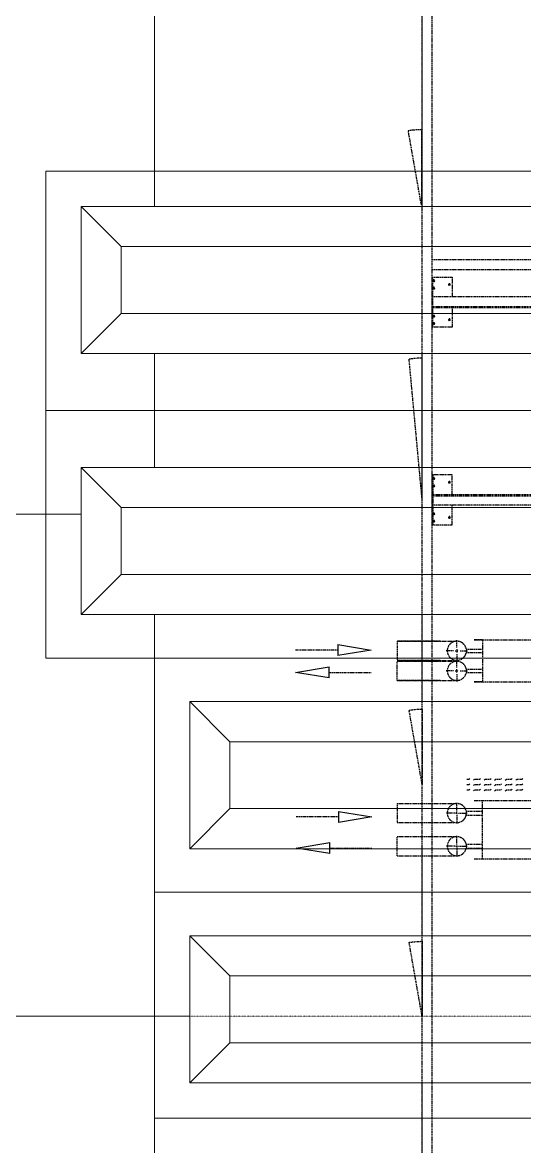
# Model space of a CAD drawing. Extents: x -32000 to 416743, y -254124 to 144214.
# Drawn here: x 9610 to 12612, y 14220 to 20940 of the extents above; entities that cross this region are included whole.
import ezdxf

# ---------------------------------------------------------------- set-up
doc = ezdxf.new("R2010")
doc.units = 0
doc.header["$LTSCALE"] = 10
for name, pattern in [('H12PL4$0$JJP_三點線', [0.9, 0.3, -0.15, 0, -0.15, 0, -0.15, 0, -0.15]), ('XFM1Q40$0$HIDDEN', [9.525, 6.35, -3.175]), ('XFM7P40ICA$0$H12PL4$0$JJP_三點線', [0.9, 0.3, -0.15, 0, -0.15, 0, -0.15, 0, -0.15])]:
    doc.linetypes.add(name, pattern=pattern)
for name, color, linetype in [('H12PL4$0$S-GRID', 252, 'Continuous'), ('XFM1Q40$0$01', 1, 'Continuous'), ('XFM1Q40$0$03', 4, 'Continuous'), ('XFM1Q40$0$ACC-450', 2, 'Continuous'), ('XFM1Q40$0$ACC-850', 2, 'Continuous'), ('XFM1Q40$0$CLC', 140, 'Continuous'), ('XFM1Q40$0$HTC', 1, 'Continuous'), ('XFM1Q40$0$MDF', 221, 'Continuous'), ('XFM1Q40$0$STM-01', 7, 'Continuous'), ('XFM1Q40$0$TYPE14X10', 7, 'Continuous'), ('XFM1Q40$0$擋水簾', 151, 'Continuous'), ('XFM7P40ICA$0$H12PL4$0$L40_19_MEJI', 252, 'Continuous'), ('XFM7P40ICA$0$H12PL4$0$L40_19_SUGATA3', 252, 'Continuous'), ('XFM7P40ICA$0$H12PL4$0$L40_19_設備基礎', 252, 'Continuous'), ('XFM7P40ICA$0$H12PL4$0$S-GRID', 252, 'Continuous')]:
    doc.layers.add(name, color=color, linetype=linetype)

# ---------------------------------------------------------------- blocks, each defined once
blk = doc.blocks.new('H12PL4')
at = {"layer": 'H12PL4$0$S-GRID', "linetype": 'H12PL4$0$JJP_三點線', "lineweight": 0}
blk.add_line((-29000, 15000), (289600, 15000), dxfattribs=at)
blk = doc.blocks.new('XFM1Q40$0$_ClosedBlank')
at = {"layer": 'XFM1Q40$0$MDF', "color": 0, "lineweight": -2}
for p, q in [((-1, 0.167), (0, 0)), ((-1, 0.167), (-1, -0.167)), ((0, 0), (-1, -0.167))]:
    blk.add_line(p, q, dxfattribs=at)
blk = doc.blocks.new('XFM1Q40$0$A$Cac22a11c')
at = {"layer": 'XFM1Q40$0$01', "color": 252, "linetype": 'XFM1Q40$0$HIDDEN', "ltscale": 0.1}
for p, q in [((285207.2, 179511.2), (284950, 179511.2)), ((284950, 179511.2), (285307.2, 179511.2)), ((284950, 179511.2), (284950, 179396.9)), ((285207.2, 179396.9), (284950, 179396.9)), ((284950, 179396.9), (285307.2, 179396.9)), ((285207.2, 179391.2), (284950, 179391.2)), ((284950, 179391.2), (285307.2, 179391.2)), ((284950, 179276.9), (284950, 179391.2)), ((285207.2, 179276.9), (284950, 179276.9)), ((284950, 179276.9), (285307.2, 179276.9))]:
    blk.add_line(p, q, dxfattribs=at)
at = {"layer": 'XFM1Q40$0$03', "color": 252, "linetype": 'XFM1Q40$0$HIDDEN', "ltscale": 0.1}
for p, q in [((285307.2, 180512.4), (285307.2, 180564.5)), ((285410, 180578.4), (289110, 180578.4)), ((285460, 180578.4), (285460, 180228.4)), ((284950, 180559.5), (284950, 180445.2)), ((284950, 180559.5), (285307.2, 180559.5)), ((285297.2, 180502.4), (285245, 180502.4)), ((285302.2, 180502.4), (285312.2, 180502.4)), ((285307.2, 180497.4), (285307.2, 180507.4)), ((285317.2, 180502.4), (285369.3, 180502.4)), ((285363, 180514.7), (285460, 180514.7)), ((284950, 180445.2), (285307.2, 180445.2)), ((285307.2, 180492.4), (285307.2, 180440.2)), ((285363, 180490.1), (285460, 180490.1)), ((284950, 180247.2), (284950, 180361.5)), ((284950, 180361.5), (285307.2, 180361.5)), ((285307.2, 180314.4), (285307.2, 180366.5)), ((285297.2, 180304.4), (285245, 180304.4)), ((285302.2, 180304.4), (285312.2, 180304.4)), ((285307.2, 180309.4), (285307.2, 180299.4)), ((285307.2, 180294.4), (285307.2, 180242.2)), ((285317.2, 180304.4), (285369.3, 180304.4)), ((285363, 180316.7), (285460, 180316.7)), ((284950, 180247.2), (285307.2, 180247.2)), ((285363, 180292.1), (285460, 180292.1)), ((285410, 180228.4), (289110, 180228.4)), ((285307.2, 179474.1), (285307.2, 179521.2)), ((285287.2, 179454.1), (285240, 179454.1)), ((285297.2, 179454.1), (285317.2, 179454.1)), ((285307.2, 179464.1), (285307.2, 179444.1)), ((285307.2, 179434.1), (285307.2, 179386.9)), ((285327.2, 179454.1), (285374.3, 179454.1)), ((285307.2, 179354.1), (285307.2, 179401.2)), ((285287.2, 179334.1), (285240, 179334.1)), ((285297.2, 179334.1), (285317.2, 179334.1)), ((285307.2, 179324.1), (285307.2, 179344.1)), ((285307.2, 179314.1), (285307.2, 179266.9)), ((285327.2, 179334.1), (285374.3, 179334.1))]:
    blk.add_line(p, q, dxfattribs=at)
for centre in [(285307.2, 180502.4), (285307.2, 180304.4)]:
    blk.add_circle(centre, 57.2, dxfattribs=at)
at = {"layer": 'XFM1Q40$0$ACC-450', "color": 252, "linetype": 'XFM1Q40$0$HIDDEN', "ltscale": 0.1}
for p, q in [((285100, 181521), (285021.9, 181077.8)), ((285100, 181071), (285100, 181521)), ((285100, 180132.6), (285021.9, 179689.4)), ((285100, 179682.6), (285100, 180132.6)), ((285095, 176667.3), (285016.9, 176224.1)), ((285095, 176217.3), (285095, 176667.3))]:
    blk.add_line(p, q, dxfattribs=at)
for centre in [(285100, 181521), (285100, 180132.6), (285095, 176667.3)]:
    blk.add_arc(centre, 450, 260, 270, dxfattribs=at)
at = {"layer": 'XFM1Q40$0$ACC-850', "color": 252, "linetype": 'XFM1Q40$0$HIDDEN', "ltscale": 0.1}
for q in [(285021.9, 177589.4), (285100, 177582.6)]:
    blk.add_line((285100, 178432.6), q, dxfattribs=at)
blk.add_arc((285100, 178032.6), 450, 260, 270, dxfattribs=at)
at = {"layer": 'XFM1Q40$0$CLC', "color": 252, "linetype": 'XFM1Q40$0$HIDDEN', "ltscale": 0.1}
for p, q in [((285363.3, 179464.6), (285460, 179464.6)), ((285363.3, 179443.6), (285460, 179443.6)), ((285363.3, 179344.6), (285460, 179344.6)), ((285363.3, 179323.6), (285460, 179323.6))]:
    blk.add_line(p, q, dxfattribs=at)
for points in [[(284547, 180513.2), (284799.5, 180513.2)], [(284599.5, 180327.5), (284347, 180327.5)]]:
    blk.add_lwpolyline(points, dxfattribs=at)
for centre in [(285307.2, 179454.1), (285307.2, 179334.1)]:
    blk.add_circle(centre, 57.2, dxfattribs=at)
at = {"layer": 'XFM1Q40$0$HTC', "color": 252, "linetype": 'XFM1Q40$0$HIDDEN', "ltscale": 0.1}
for p, q in [((285410, 179519.1), (289060, 179519.1)), ((285460, 179519.1), (285410, 179519.1)), ((285460, 179269.1), (285460, 179519.1)), ((285410, 179269.1), (289060, 179269.1)), ((285460, 179269.1), (285410, 179269.1))]:
    blk.add_line(p, q, dxfattribs=at)
for points in [[(284542.9, 179463), (284795.5, 179463)], [(284595.5, 179329.7), (284342.9, 179329.7)]]:
    blk.add_lwpolyline(points, dxfattribs=at)
at = {"layer": 'XFM1Q40$0$STM-01', "color": 252, "linetype": 'XFM1Q40$0$HIDDEN', "ltscale": 0.1}
for p, q in [((285160, 178582), (285280, 178582)), ((285160, 178282), (285160, 178582)), ((285164, 178282), (285164, 178582)), ((285168, 178560), (285164, 178560)), ((285171, 178560), (285169, 178560)), ((285170, 178562), (285170, 178566)), ((285170, 178559), (285170, 178561)), ((285170, 178558), (285170, 178554)), ((285172, 178560), (285176, 178560)), ((285280, 178582), (285280, 178463.5)), ((285168, 178516), (285164, 178516)), ((285171, 178516), (285169, 178516)), ((285170, 178518), (285170, 178522)), ((285170, 178515), (285170, 178517)), ((285170, 178514), (285170, 178510)), ((285172, 178516), (285176, 178516)), ((285261, 178537), (285257, 178537)), ((285264, 178537), (285262, 178537)), ((285263, 178539), (285263, 178543)), ((285263, 178536), (285263, 178538)), ((285263, 178535), (285263, 178531)), ((285265, 178537), (285269, 178537)), ((289131, 178463.5), (285164, 178463.5)), ((285164, 178407), (289131, 178407)), ((285164, 178400.5), (289131, 178400.5)), ((285168, 178348), (285164, 178348)), ((285171, 178348), (285169, 178348)), ((285170, 178350), (285170, 178354)), ((285170, 178347), (285170, 178349)), ((285170, 178346), (285170, 178342)), ((285172, 178348), (285176, 178348)), ((285280, 178400.5), (285280, 178282)), ((285280, 178282), (285160, 178282)), ((285168, 178304), (285164, 178304)), ((285171, 178304), (285169, 178304)), ((285170, 178306), (285170, 178310)), ((285170, 178303), (285170, 178305)), ((285170, 178302), (285170, 178298)), ((285172, 178304), (285176, 178304)), ((285261, 178327), (285257, 178327)), ((285264, 178327), (285262, 178327)), ((285263, 178329), (285263, 178333)), ((285263, 178326), (285263, 178328)), ((285263, 178325), (285263, 178321)), ((285265, 178327), (285269, 178327)), ((285280, 177400), (285160, 177400)), ((285160, 177400), (285160, 177100)), ((285164, 177400), (285164, 177100)), ((285168, 177378), (285164, 177378)), ((285171, 177378), (285169, 177378)), ((285170, 177380), (285170, 177384)), ((285170, 177379), (285170, 177377)), ((285170, 177376), (285170, 177372)), ((285170, 177336), (285170, 177340)), ((285172, 177378), (285176, 177378)), ((285261, 177355), (285257, 177355)), ((285264, 177355), (285262, 177355)), ((285263, 177357), (285263, 177361)), ((285263, 177356), (285263, 177354)), ((285263, 177353), (285263, 177349)), ((285265, 177355), (285269, 177355)), ((285280, 177281.5), (285280, 177400)), ((285168, 177334), (285164, 177334)), ((285164, 177281.5), (289131, 177281.5)), ((285164, 177275), (289131, 177275)), ((285171, 177334), (285169, 177334)), ((285170, 177335), (285170, 177333)), ((285170, 177332), (285170, 177328)), ((285172, 177334), (285176, 177334)), ((289131, 177218.5), (285164, 177218.5)), ((285280, 177100), (285280, 177218.5)), ((285168, 177166), (285164, 177166)), ((285171, 177166), (285169, 177166)), ((285170, 177168), (285170, 177172)), ((285170, 177167), (285170, 177165)), ((285170, 177164), (285170, 177160)), ((285172, 177166), (285176, 177166)), ((285261, 177145), (285257, 177145)), ((285264, 177145), (285262, 177145)), ((285263, 177147), (285263, 177151)), ((285263, 177146), (285263, 177144)), ((285263, 177143), (285263, 177139)), ((285265, 177145), (285269, 177145)), ((285160, 177100), (285280, 177100)), ((285168, 177122), (285164, 177122)), ((285171, 177122), (285169, 177122)), ((285170, 177124), (285170, 177128)), ((285170, 177123), (285170, 177121)), ((285170, 177120), (285170, 177116)), ((285172, 177122), (285176, 177122))]:
    blk.add_line(p, q, dxfattribs=at)
for centre in [(285170, 178560), (285170, 178516), (285263, 178537), (285170, 178348), (285170, 178304), (285263, 178327), (285170, 177378), (285170, 177334), (285263, 177355), (285170, 177166), (285263, 177145), (285170, 177122)]:
    blk.add_circle(centre, 5, dxfattribs=at)
at = {"layer": 'XFM1Q40$0$TYPE14X10', "color": 252, "linetype": 'XFM1Q40$0$HIDDEN', "ltscale": 0.1}
for p, q in [((285100, 187517.6), (285100, 172197.6)), ((285160, 187457.6), (285160, 172257.6)), ((289150, 177057.6), (285155, 177057.6)), ((289150, 176997.6), (285155, 176997.6))]:
    blk.add_line(p, q, dxfattribs=at)
at = {"layer": 'XFM1Q40$0$擋水簾', "color": 252, "linetype": 'XFM1Q40$0$HIDDEN', "ltscale": 0.1}
for p, q in [((285368, 180165.7), (285380.2, 180165.7)), ((285380.2, 180165.7), (285385.9, 180160.1)), ((285406.4, 180171.3), (285412, 180165.7)), ((285412, 180165.7), (285443.7, 180165.7)), ((285443.7, 180165.7), (285449.4, 180160.1)), ((285469.9, 180171.3), (285475.5, 180165.7)), ((285475.5, 180165.7), (285507.2, 180165.7)), ((285507.2, 180165.7), (285512.9, 180160.1)), ((285533.4, 180171.3), (285539, 180165.7)), ((285539, 180165.7), (285570.7, 180165.7)), ((285570.7, 180165.7), (285576.4, 180160.1)), ((285596.9, 180171.3), (285602.5, 180165.7)), ((285602.5, 180165.7), (285634.2, 180165.7)), ((285634.2, 180165.7), (285639.9, 180160.1)), ((285660.4, 180171.3), (285666, 180165.7)), ((285666, 180165.7), (285697.7, 180165.7)), ((285697.7, 180165.7), (285703.4, 180160.1)), ((285368, 180133.9), (285380.2, 180133.9)), ((285368, 180102.2), (285380.2, 180102.2)), ((285380.2, 180133.9), (285385.9, 180128.3)), ((285380.2, 180102.2), (285385.9, 180096.6)), ((285406.4, 180139.6), (285412, 180133.9)), ((285406.4, 180107.8), (285412, 180102.2)), ((285412, 180133.9), (285443.7, 180133.9)), ((285412, 180102.2), (285443.7, 180102.2)), ((285443.7, 180133.9), (285449.4, 180128.3)), ((285443.7, 180102.2), (285449.4, 180096.6)), ((285469.9, 180139.6), (285475.5, 180133.9)), ((285469.9, 180107.8), (285475.5, 180102.2)), ((285475.5, 180133.9), (285507.2, 180133.9)), ((285475.5, 180102.2), (285507.2, 180102.2)), ((285507.2, 180133.9), (285512.9, 180128.3)), ((285507.2, 180102.2), (285512.9, 180096.6)), ((285533.4, 180139.6), (285539, 180133.9)), ((285533.4, 180107.8), (285539, 180102.2)), ((285539, 180133.9), (285570.7, 180133.9)), ((285539, 180102.2), (285570.7, 180102.2)), ((285570.7, 180133.9), (285576.4, 180128.3)), ((285570.7, 180102.2), (285576.4, 180096.6)), ((285596.9, 180139.6), (285602.5, 180133.9)), ((285596.9, 180107.8), (285602.5, 180102.2)), ((285602.5, 180133.9), (285634.2, 180133.9)), ((285602.5, 180102.2), (285634.2, 180102.2)), ((285634.2, 180133.9), (285639.9, 180128.3)), ((285634.2, 180102.2), (285639.9, 180096.6)), ((285660.4, 180139.6), (285666, 180133.9)), ((285660.4, 180107.8), (285666, 180102.2)), ((285666, 180133.9), (285697.7, 180133.9)), ((285666, 180102.2), (285697.7, 180102.2)), ((285697.7, 180133.9), (285703.4, 180128.3)), ((285697.7, 180102.2), (285703.4, 180096.6))]:
    blk.add_line(p, q, dxfattribs=at)
at = {"layer": 'XFM1Q40$0$CLC', "color": 252, "linetype": 'XFM1Q40$0$HIDDEN', "ltscale": 0.1, "xscale": -200, "yscale": 200, "zscale": 200}
blk.add_blockref('XFM1Q40$0$_ClosedBlank', (284347, 180513.2), dxfattribs=at)
at = {"layer": 'XFM1Q40$0$CLC', "color": 252, "linetype": 'XFM1Q40$0$HIDDEN', "ltscale": 0.1, "xscale": -200, "yscale": 200, "zscale": 200, "rotation": 180}
blk.add_blockref('XFM1Q40$0$_ClosedBlank', (284799.5, 180327.5), dxfattribs=at)
at = {"layer": 'XFM1Q40$0$HTC', "color": 252, "linetype": 'XFM1Q40$0$HIDDEN', "ltscale": 0.1, "xscale": -200, "yscale": 200, "zscale": 200}
blk.add_blockref('XFM1Q40$0$_ClosedBlank', (284342.9, 179463), dxfattribs=at)
at = {"layer": 'XFM1Q40$0$HTC', "color": 252, "linetype": 'XFM1Q40$0$HIDDEN', "ltscale": 0.1, "xscale": -200, "yscale": 200, "zscale": 200, "rotation": 180}
blk.add_blockref('XFM1Q40$0$_ClosedBlank', (284795.5, 179329.7), dxfattribs=at)
blk = doc.blocks.new('XFM1Q40')
at = {"xscale": -1, "rotation": 180}
blk.add_blockref('XFM1Q40$0$A$Cac22a11c', (-273100, 196517.6), dxfattribs=at)
blk = doc.blocks.new('XFM7P40ICA$0$H12PL4')
at = {"layer": 'XFM7P40ICA$0$H12PL4$0$L40_19_MEJI', "lineweight": 0}
for p, q in [((10400, 42690), (10400, 19840)), ((12000, 21110), (12000, 19840)), ((9750, 20050), (15650, 20050)), ((9750, 20050), (9750, 17140)), ((10400, 18960), (10400, 18280)), ((12000, 18960), (12000, 18280)), ((9750, 18620), (15650, 18620)), ((9960, 18000), (175, 18000)), ((10400, 17400), (10400, -1975)), ((12000, 17400), (12000, 16880)), ((9750, 17140), (15650, 17140)), ((12000, 16000), (12000, 15480)), ((10400, 15740), (15000, 15740)), ((10610, 15000), (9330, 15000)), ((12000, 14600), (12000, 12780)), ((10400, 14390), (15000, 14390))]:
    blk.add_line(p, q, dxfattribs=at)
at = {"layer": 'XFM7P40ICA$0$H12PL4$0$L40_19_SUGATA3', "lineweight": 0}
for p, q in [((10200, 19600), (9960, 19840)), ((10200, 19200), (9960, 18960)), ((10200, 18040), (9960, 18280)), ((10200, 17640), (9960, 17400)), ((10850, 16640), (10610, 16880)), ((10850, 16240), (10610, 16000)), ((10850, 15240), (10610, 15480)), ((10850, 14840), (10610, 14600))]:
    blk.add_line(p, q, dxfattribs=at)
at = {"layer": 'XFM7P40ICA$0$H12PL4$0$L40_19_設備基礎', "lineweight": 0, "flags": 128}
for points in [[(15440, 18960), (15440, 19840), (9960, 19840), (9960, 18960)], [(10200, 19200), (10200, 19600), (15200, 19600), (15200, 19200)], [(15440, 17400), (15440, 18280), (9960, 18280), (9960, 17400)], [(10200, 17640), (10200, 18040), (15200, 18040), (15200, 17640)], [(14790, 16000), (14790, 16880), (10610, 16880), (10610, 16000)], [(10850, 16240), (10850, 16640), (14550, 16640), (14550, 16240)], [(14790, 14600), (14790, 15480), (10610, 15480), (10610, 14600)], [(10850, 14840), (10850, 15240), (14550, 15240), (14550, 14840)]]:
    blk.add_lwpolyline(points, close=True, dxfattribs=at)
at = {"layer": 'XFM7P40ICA$0$H12PL4$0$S-GRID', "linetype": 'XFM7P40ICA$0$H12PL4$0$JJP_三點線', "lineweight": 0}
blk.add_line((-29000, 15000), (289600, 15000), dxfattribs=at)
blk = doc.blocks.new('XFM7P40ICA')
blk.add_blockref('XFM7P40ICA$0$H12PL4', (0, 0))

msp = doc.modelspace()

# ---------------------------------------------------------------- block references
for name in ['H12PL4', 'XFM7P40ICA', 'XFM1Q40']:
    msp.add_blockref(name, (0, 0))

doc.saveas('drawing.dxf')
